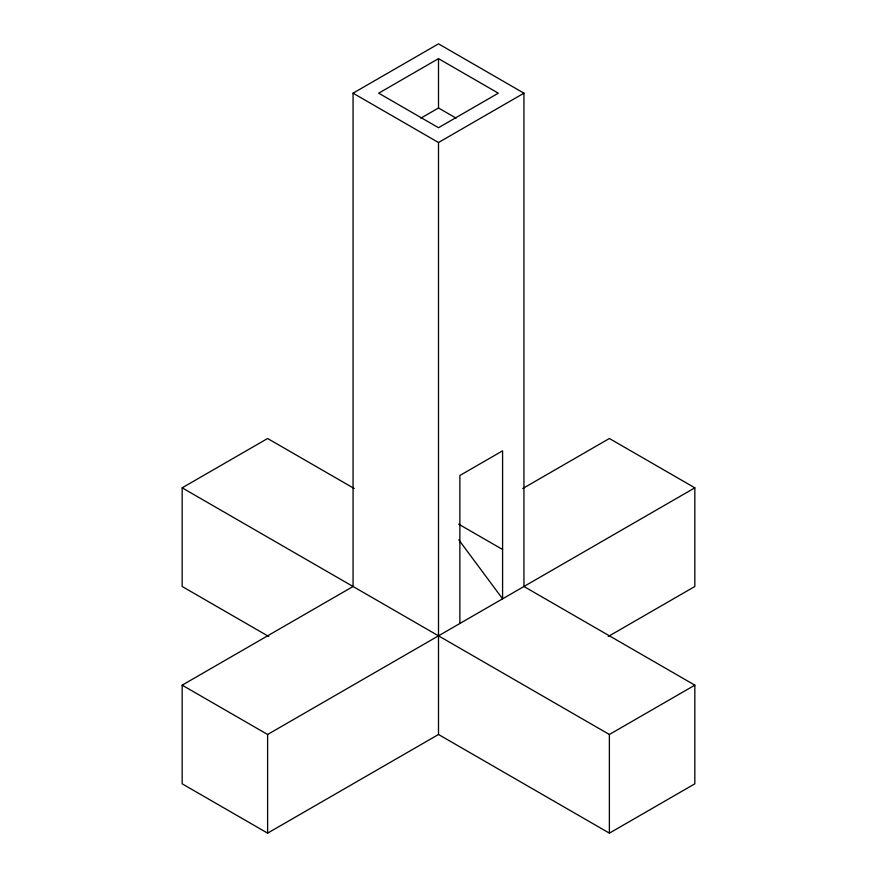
<?xml version="1.0" encoding="UTF-8"?>
<svg xmlns="http://www.w3.org/2000/svg" width="877" height="877" viewBox="0 0 877 877"><rect width="100%" height="100%" fill="white"/><g stroke="black" fill="none" stroke-linecap="round" stroke-linejoin="round"><path stroke-width="1.32" d="M353.058 93.181L438.5 43.85L523.942 93.181L523.942 586.494L694.836 685.156L694.836 783.819L609.383 833.15L438.5 734.487L267.617 833.15L182.164 783.819L182.164 685.156L353.058 586.494L353.058 93.181L438.5 142.512L523.942 93.181M438.5 58.649L378.689 93.181L438.5 127.713L498.311 93.181L438.5 58.649L438.5 107.981L420.905 118.132M268.8 636.516L182.164 586.494L182.164 487.831L267.617 438.5L354.242 488.522M522.758 488.522L609.383 438.5L694.836 487.831L694.836 586.494L608.199 636.516M182.164 685.156L267.617 734.487L694.836 487.831M182.164 487.831L609.383 734.487L694.836 685.156M438.5 107.981L456.095 118.132M458.671 524.15L502.587 549.495M458.781 539.815L502.587 598.827L502.587 450.833L459.866 475.498L459.866 623.492M609.383 734.487L609.383 833.15M438.5 142.512L438.5 734.487M267.617 734.487L267.617 833.15"/></g></svg>
